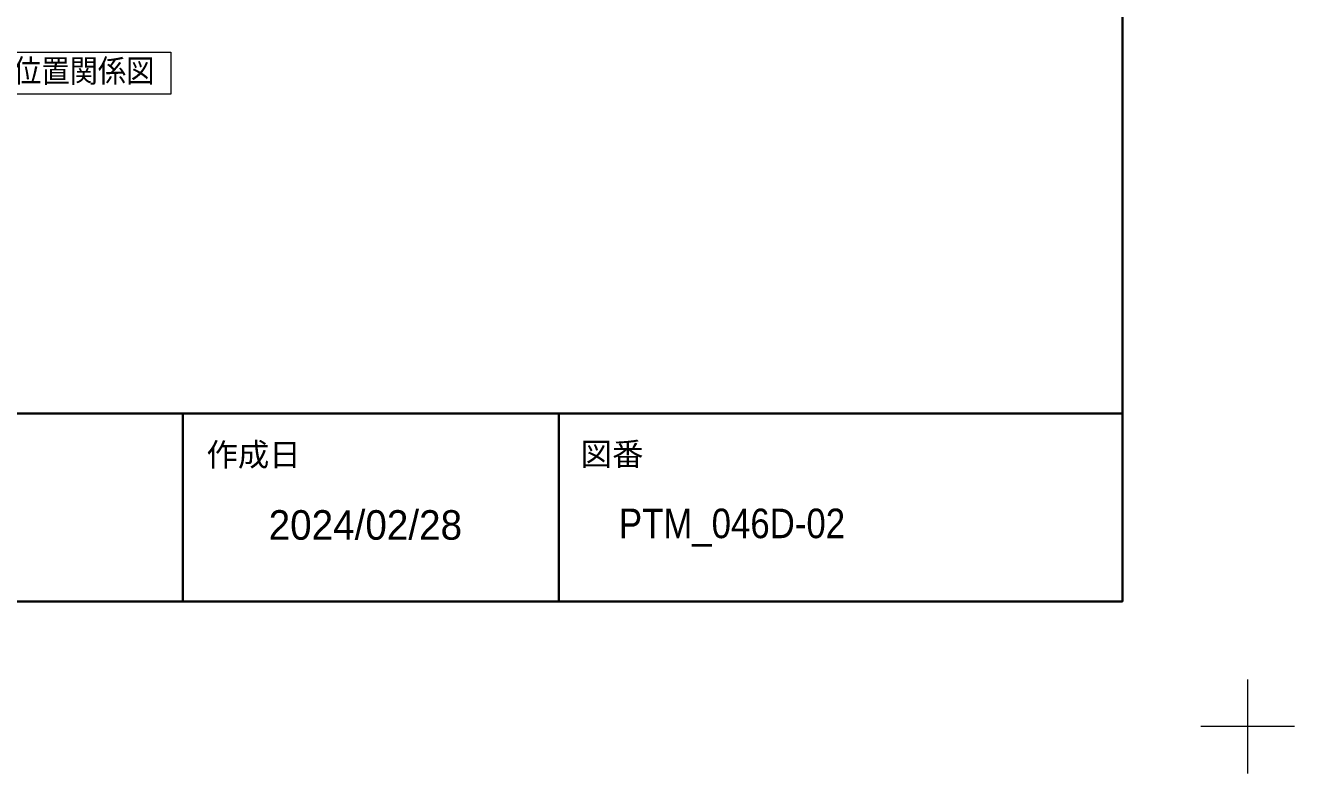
# Model space of a CAD drawing. Units: millimetres, scale not verified. Extents: x -4547 to 4547, y -2284 to 2284.
# Drawn here: x 346 to 1866, y -2284 to -1388 of the extents above; entities that cross this region are included whole.
import ezdxf
from ezdxf.enums import TextEntityAlignment as Align

# ---------------------------------------------------------------- set-up
doc = ezdxf.new("R2010")
doc.units = ezdxf.units.MM
doc.header["$LTSCALE"] = 20
doc.layers.add('0-0_1図面枠', color=7, linetype='Continuous', lineweight=20)
doc.layers.add('0-6_2寸法-3', color=7, linetype='Continuous', lineweight=15)
doc.styles.add('ＭＳ Ｐゴシック', font='')
doc.styles.get('ＭＳ Ｐゴシック').set_extended_font_data('MS PGothic')

# ---------------------------------------------------------------- blocks, each defined once
blk = doc.blocks.new('グループ-2')
at = {"layer": '0-0_1図面枠', "lineweight": 35}
for p, q in [((-60000, -37050), (60000, -37050)), ((37500, -37050), (37500, -41550)), ((46500, -37050), (46500, -41550))]:
    blk.add_line(p, q, dxfattribs=at)
blk.add_lwpolyline([(-60000, 41550), (60000, 41550), (60000, -41550), (-60000, -41550)], close=True, dxfattribs=at)

msp = doc.modelspace()

# ---------------------------------------------------------------- linework, layer by layer
at = {"layer": '0-0_1図面枠', "lineweight": 15}
for p, q in [((1809.37, -2171.25), (1809.37, -2283.75)), ((1865.62, -2227.5), (1753.12, -2227.5))]:
    msp.add_line(p, q, dxfattribs=at)
at = {"layer": '0-6_2寸法-3'}
msp.add_lwpolyline([(-100.13, -1420), (519.87, -1420), (519.87, -1470), (-100.13, -1470)], close=True, dxfattribs=at)

# ---------------------------------------------------------------- block references
at = {"layer": '0-0_1図面枠', "xscale": 0.05, "yscale": 0.05}
msp.add_blockref('グループ-2', (-1340.63, 0), dxfattribs=at)

# ---------------------------------------------------------------- texts
at = {"layer": '0-0_1図面枠', "style": 'ＭＳ Ｐゴシック'}
for s, height, p in [('作成日', 27.57, (562.5, -1923.87)), ('図番', 27.57, (1010.62, -1923.16)), ('2024/02/28', 35.38, (636.96, -2014.31))]:
    msp.add_text(s, height=height, dxfattribs=at).set_placement(p, align=Align.BOTTOM_LEFT)
at = {"layer": '0-0_1図面枠', "style": 'ＭＳ Ｐゴシック', "width": 0.9}
msp.add_text('PTM_046D-02', height=35.38, dxfattribs=at).set_placement((1056.41, -2012.45), align=Align.BOTTOM_LEFT)
at = {"layer": '0-6_2寸法-3', "style": 'ＭＳ Ｐゴシック', "width": 0.9}
msp.add_text('ブラケット・隅木の壁取付位置関係図', height=27.57, dxfattribs=at).set_placement((-75.15, -1464.27), align=Align.BOTTOM_LEFT)

doc.saveas('drawing.dxf')
